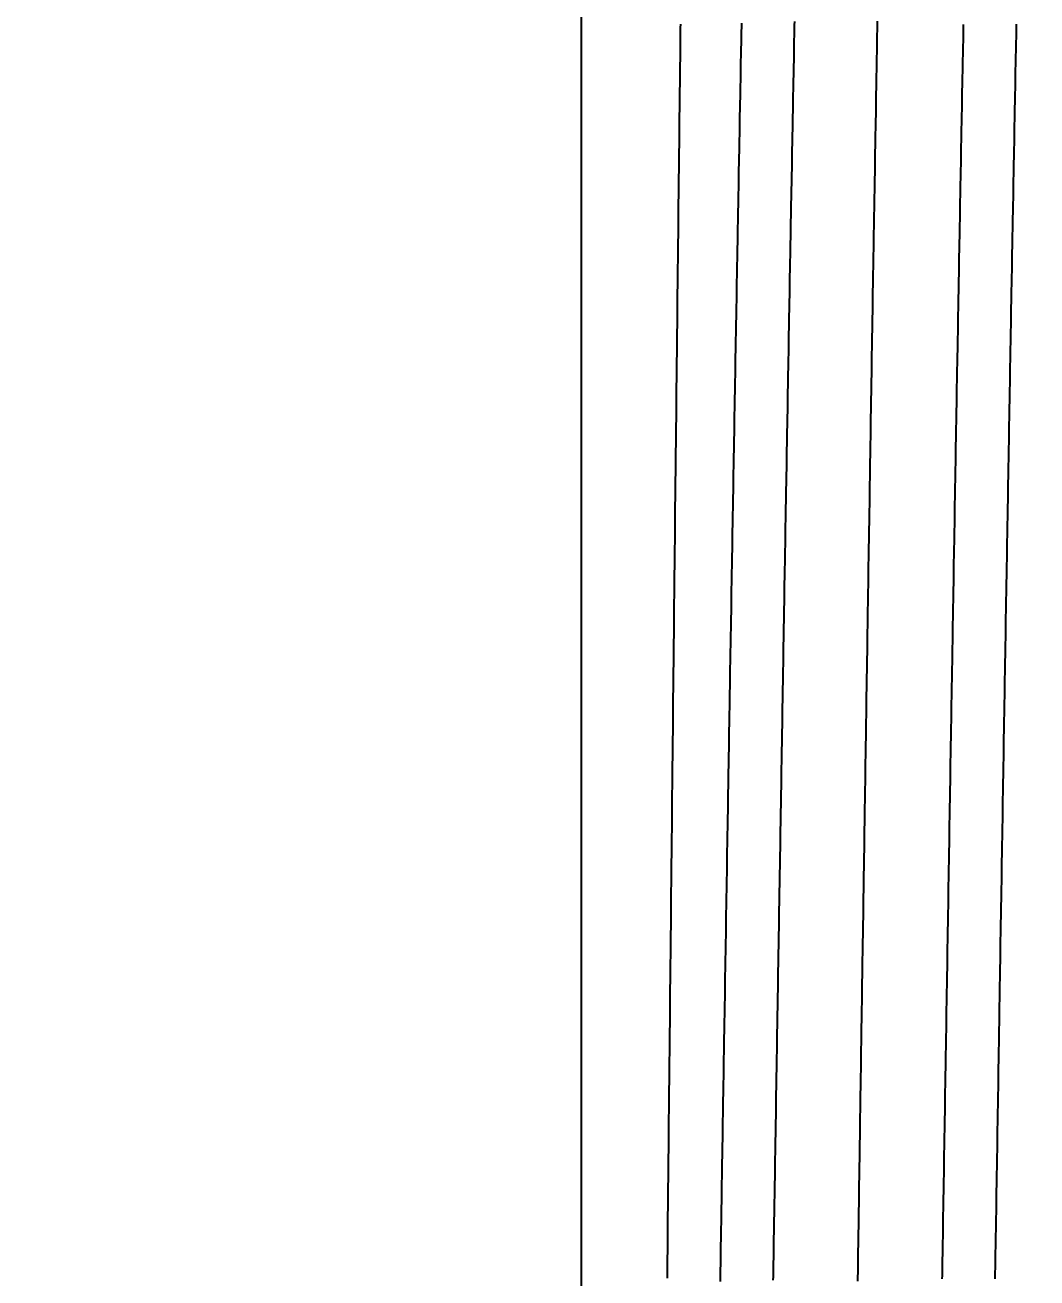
# Model space of a CAD drawing. Header units: millimetres. Extents: x 0 to 3800, y -67 to 2530.
# Drawn here: x 2208.06 to 2215.09, y 1562.64 to 1571.33 of the extents above; entities that cross this region are included whole.
import ezdxf

# ---------------------------------------------------------------- set-up
doc = ezdxf.new("R2010")
doc.units = ezdxf.units.MM
doc.layers.add('내부선 및 부속', color=4, linetype='Continuous')
doc.layers.add('치수선', color=7, linetype='Continuous')
doc.styles.add('____', font='')
doc.styles.get('____').set_extended_font_data('굴림')
doc.dimstyles.new('MSADIM', dxfattribs={"dimtxt": 33, "dimasz": 17, "dimexe": 10, "dimexo": 7.5, "dimgap": 10, "dimtad": 0, "dimtih": 1, "dimtoh": 1, "dimdec": 0, "dimzin": 1, "dimdsep": 46, "dimtxsty": '____', "dimcen": 11.25, "dimadec": 0, "dimazin": 0, "dimtfac": 1, "dimtdec": 0, "dimtix": 1, "dimtmove": 0, "dimatfit": 3, "dimfxl": 1, "dimtolj": 1, "dimtzin": 1, "dimarcsym": 0})

# ---------------------------------------------------------------- blocks, each defined once
blk = doc.blocks.new('*D47')
at = {"layer": '치수선', "color": 0, "linetype": 'Continuous', "lineweight": -2, "transparency": 16777216}
for p, q in [((2249.9547, 1877.9392), (2082.4547, 1877.9392)), ((2092.4547, 1860.9392), (2092.4547, 1705.7554)), ((2092.4547, 1504.9392), (2092.4547, 1660.123)), ((2249.9547, 1487.9392), (2082.4547, 1487.9392))]:
    blk.add_line(p, q, dxfattribs=at)
at = {"layer": '치수선', "color": 0, "linetype": 'Continuous', "transparency": 16777216}
for points in [[(2089.6213, 1860.9392), (2095.288, 1860.9392), (2092.4547, 1877.9392)], [(2089.6213, 1504.9392), (2095.288, 1504.9392), (2092.4547, 1487.9392)]]:
    blk.add_solid(points, dxfattribs=at)
at = {"layer": '치수선', "color": 0, "linetype": 'Continuous', "transparency": 16777216, "insert": (2092.4547, 1682.9392), "char_height": 25, "attachment_point": 5, "style": '____'}
blk.add_mtext('\\A1;390', dxfattribs=at)

msp = doc.modelspace()

# ---------------------------------------------------------------- linework, layer by layer
at = {"layer": '내부선 및 부속', "linetype": 'Continuous'}
msp.add_line((2211.9236, 1578.3375), (2211.9236, 1547.541), dxfattribs=at)
at = {"layer": '내부선 및 부속', "linetype": 'Continuous', "flags": 128}
for points in [[(2212.6125, 1571.3402), (2212.6115, 1571.3152), (2212.6115, 1571.2902), (2212.6115, 1571.2652), (2212.6105, 1571.2402), (2212.6105, 1571.2152), (2212.6105, 1571.1902), (2212.6105, 1571.1652), (2212.6095, 1571.1402), (2212.6095, 1571.1152), (2212.6095, 1571.0902), (2212.6085, 1571.0652), (2212.6085, 1571.0402), (2212.6085, 1571.0152), (2212.6085, 1570.9902), (2212.6075, 1570.9652), (2212.6075, 1570.9402), (2212.6075, 1570.9152), (2212.6065, 1570.8902), (2212.6065, 1570.8652), (2212.6065, 1570.8402), (2212.6065, 1570.8152), (2212.6055, 1570.7902), (2212.6055, 1570.7652), (2212.6055, 1570.7402), (2212.6045, 1570.7152), (2212.6045, 1570.6902), (2212.6045, 1570.6652), (2212.6035, 1570.6402), (2212.6035, 1570.6152), (2212.6035, 1570.5902), (2212.6035, 1570.5652), (2212.6025, 1570.5402), (2212.6025, 1570.5152), (2212.6025, 1570.4902), (2212.6015, 1570.4652), (2212.6015, 1570.4402), (2212.6015, 1570.4152), (2212.6015, 1570.3902), (2212.6005, 1570.3652), (2212.6005, 1570.3402), (2212.6005, 1570.3152), (2212.5995, 1570.2902), (2212.5995, 1570.2652), (2212.5995, 1570.2402), (2212.5995, 1570.2152), (2212.5985, 1570.1902), (2212.5985, 1570.1652), (2212.5985, 1570.1402), (2212.5975, 1570.1152), (2212.5975, 1570.0902), (2212.5975, 1570.0652), (2212.5975, 1570.0402), (2212.5965, 1570.0152), (2212.5965, 1569.9892), (2212.5965, 1569.9642), (2212.5965, 1569.9392), (2212.5955, 1569.9142), (2212.5955, 1569.8892), (2212.5955, 1569.8642), (2212.5945, 1569.8392), (2212.5945, 1569.8142), (2212.5945, 1569.7892), (2212.5945, 1569.7642), (2212.5935, 1569.7392), (2212.5935, 1569.7142), (2212.5935, 1569.6892), (2212.5925, 1569.6642), (2212.5925, 1569.6392), (2212.5925, 1569.6142), (2212.5925, 1569.5892), (2212.5915, 1569.5642), (2212.5915, 1569.5392), (2212.5915, 1569.5142), (2212.5905, 1569.4892), (2212.5905, 1569.4642), (2212.5905, 1569.4392), (2212.5905, 1569.4142), (2212.5895, 1569.3892), (2212.5895, 1569.3642), (2212.5895, 1569.3392), (2212.5895, 1569.3142), (2212.5885, 1569.2892), (2212.5885, 1569.2642), (2212.5885, 1569.2392), (2212.5875, 1569.2142), (2212.5875, 1569.1892), (2212.5875, 1569.1892), (2212.5875, 1569.1642), (2212.5875, 1569.1392), (2212.5865, 1569.1142), (2212.5865, 1569.0892), (2212.5865, 1569.0642), (2212.5865, 1569.0392), (2212.5855, 1569.0142), (2212.5855, 1568.9892), (2212.5855, 1568.9642), (2212.5845, 1568.9392), (2212.5845, 1568.9142), (2212.5845, 1568.8892), (2212.5845, 1568.8642), (2212.5835, 1568.8392), (2212.5835, 1568.8142), (2212.5835, 1568.7892), (2212.5835, 1568.7642), (2212.5825, 1568.7392), (2212.5825, 1568.7142), (2212.5825, 1568.6892), (2212.5815, 1568.6642), (2212.5815, 1568.6392), (2212.5815, 1568.6142), (2212.5815, 1568.5892), (2212.5805, 1568.5632), (2212.5805, 1568.5382), (2212.5805, 1568.5132), (2212.5805, 1568.4882), (2212.5795, 1568.4632), (2212.5795, 1568.4382), (2212.5795, 1568.4132), (2212.5785, 1568.3882), (2212.5785, 1568.3632), (2212.5785, 1568.3382), (2212.5785, 1568.3132), (2212.5775, 1568.2882), (2212.5775, 1568.2632), (2212.5775, 1568.2382), (2212.5775, 1568.2132), (2212.5765, 1568.1882), (2212.5765, 1568.1632), (2212.5765, 1568.1382), (2212.5765, 1568.1132), (2212.5755, 1568.0882), (2212.5755, 1568.0632), (2212.5755, 1568.0382), (2212.5745, 1568.0132), (2212.5745, 1567.9882), (2212.5745, 1567.9632), (2212.5745, 1567.9382), (2212.5735, 1567.9132), (2212.5735, 1567.8882), (2212.5735, 1567.8632), (2212.5735, 1567.8382), (2212.5725, 1567.8132), (2212.5725, 1567.7882), (2212.5725, 1567.7632), (2212.5725, 1567.7382), (2212.5715, 1567.7132), (2212.5715, 1567.6882), (2212.5715, 1567.6632), (2212.5705, 1567.6382), (2212.5705, 1567.6132), (2212.5705, 1567.5882), (2212.5705, 1567.5632), (2212.5695, 1567.5382), (2212.5695, 1567.5132), (2212.5695, 1567.4882), (2212.5695, 1567.4632), (2212.5685, 1567.4382), (2212.5685, 1567.4132), (2212.5685, 1567.3882), (2212.5685, 1567.3632), (2212.5675, 1567.3382), (2212.5675, 1567.3132), (2212.5675, 1567.2882), (2212.5665, 1567.2632), (2212.5665, 1567.2382), (2212.5665, 1567.2132), (2212.5665, 1567.1882), (2212.5655, 1567.1622), (2212.5655, 1567.1372), (2212.5655, 1567.1122), (2212.5655, 1567.0872), (2212.5645, 1567.0622), (2212.5645, 1567.0372), (2212.5645, 1567.0122), (2212.5645, 1566.9872), (2212.5635, 1566.9622), (2212.5635, 1566.9372), (2212.5635, 1566.9122), (2212.5635, 1566.8872), (2212.5625, 1566.8622), (2212.5625, 1566.8372), (2212.5625, 1566.8122), (2212.5615, 1566.7872), (2212.5615, 1566.7622), (2212.5615, 1566.7372), (2212.5615, 1566.7122), (2212.5605, 1566.6872), (2212.5605, 1566.6872), (2212.5605, 1566.6622), (2212.5605, 1566.6372), (2212.5605, 1566.6122), (2212.5595, 1566.5872), (2212.5595, 1566.5622), (2212.5595, 1566.5372), (2212.5595, 1566.5122), (2212.5585, 1566.4872), (2212.5585, 1566.4622), (2212.5585, 1566.4372), (2212.5585, 1566.4122), (2212.5575, 1566.3872), (2212.5575, 1566.3622), (2212.5575, 1566.3372), (2212.5575, 1566.3122), (2212.5565, 1566.2872), (2212.5565, 1566.2622), (2212.5565, 1566.2372), (2212.5555, 1566.2122), (2212.5555, 1566.1872), (2212.5555, 1566.1622), (2212.5555, 1566.1372), (2212.5545, 1566.1122), (2212.5545, 1566.0872), (2212.5545, 1566.0622), (2212.5545, 1566.0372), (2212.5535, 1566.0122), (2212.5535, 1565.9872), (2212.5535, 1565.9622), (2212.5535, 1565.9372), (2212.5525, 1565.9122), (2212.5525, 1565.8872), (2212.5525, 1565.8622), (2212.5525, 1565.8372), (2212.5515, 1565.8122), (2212.5515, 1565.7872), (2212.5515, 1565.7612), (2212.5515, 1565.7362), (2212.5505, 1565.7112), (2212.5505, 1565.6862), (2212.5505, 1565.6612), (2212.5505, 1565.6362), (2212.5495, 1565.6112), (2212.5495, 1565.5862), (2212.5495, 1565.5612), (2212.5485, 1565.5362), (2212.5485, 1565.5112), (2212.5485, 1565.4862), (2212.5485, 1565.4612), (2212.5475, 1565.4362), (2212.5475, 1565.4112), (2212.5475, 1565.3862), (2212.5475, 1565.3612), (2212.5465, 1565.3362), (2212.5465, 1565.3112), (2212.5465, 1565.2862), (2212.5465, 1565.2612), (2212.5455, 1565.2362), (2212.5455, 1565.2112), (2212.5455, 1565.1862), (2212.5455, 1565.1612), (2212.5445, 1565.1362), (2212.5445, 1565.1112), (2212.5445, 1565.0862), (2212.5445, 1565.0612), (2212.5435, 1565.0362), (2212.5435, 1565.0112), (2212.5435, 1564.9862), (2212.5435, 1564.9612), (2212.5425, 1564.9362), (2212.5425, 1564.9112), (2212.5425, 1564.8862), (2212.5425, 1564.8612), (2212.5415, 1564.8362), (2212.5415, 1564.8112), (2212.5415, 1564.7862), (2212.5415, 1564.7612), (2212.5405, 1564.7362), (2212.5405, 1564.7112), (2212.5405, 1564.6862), (2212.5395, 1564.6612), (2212.5395, 1564.6362), (2212.5395, 1564.6112), (2212.5395, 1564.5862), (2212.5385, 1564.5612), (2212.5385, 1564.5362), (2212.5385, 1564.5112), (2212.5385, 1564.4862), (2212.5375, 1564.4612), (2212.5375, 1564.4362), (2212.5375, 1564.4112), (2212.5375, 1564.3862), (2212.5365, 1564.3612), (2212.5365, 1564.3352), (2212.5365, 1564.3102), (2212.5365, 1564.2852), (2212.5355, 1564.2602), (2212.5355, 1564.2352), (2212.5355, 1564.2102), (2212.5355, 1564.1852), (2212.5355, 1564.1852), (2212.5345, 1564.1602), (2212.5345, 1564.1352), (2212.5345, 1564.1102), (2212.5345, 1564.0852), (2212.5335, 1564.0602), (2212.5335, 1564.0352), (2212.5335, 1564.0102), (2212.5335, 1563.9852), (2212.5325, 1563.9602), (2212.5325, 1563.9352), (2212.5325, 1563.9102), (2212.5325, 1563.8852), (2212.5315, 1563.8602), (2212.5315, 1563.8352), (2212.5315, 1563.8102), (2212.5315, 1563.7852), (2212.5305, 1563.7602), (2212.5305, 1563.7352), (2212.5305, 1563.7102), (2212.5305, 1563.6852), (2212.5295, 1563.6602), (2212.5295, 1563.6352), (2212.5295, 1563.6102), (2212.5285, 1563.5852), (2212.5285, 1563.5602), (2212.5285, 1563.5352), (2212.5285, 1563.5102), (2212.5275, 1563.4852), (2212.5275, 1563.4602), (2212.5275, 1563.4352), (2212.5275, 1563.4102), (2212.5265, 1563.3852), (2212.5265, 1563.3602), (2212.5265, 1563.3352), (2212.5265, 1563.3102), (2212.5255, 1563.2852), (2212.5255, 1563.2602), (2212.5255, 1563.2352), (2212.5255, 1563.2102), (2212.5245, 1563.1852), (2212.5245, 1563.1602), (2212.5245, 1563.1352), (2212.5245, 1563.1102), (2212.5235, 1563.0852), (2212.5235, 1563.0602), (2212.5235, 1563.0352), (2212.5235, 1563.0102), (2212.5225, 1562.9852), (2212.5225, 1562.9602), (2212.5225, 1562.9342), (2212.5225, 1562.9092), (2212.5215, 1562.8842), (2212.5215, 1562.8592), (2212.5215, 1562.8342), (2212.5215, 1562.8092), (2212.5205, 1562.7842), (2212.5205, 1562.7592), (2212.5205, 1562.7342), (2212.5205, 1562.7092), (2212.5195, 1562.6842), (2212.5195, 1562.6592), (2212.5195, 1562.6342)], [(2212.8895, 1562.6102), (2212.8895, 1562.6392), (2212.8905, 1562.6682), (2212.8905, 1562.6972), (2212.8915, 1562.7262), (2212.8915, 1562.7542), (2212.8925, 1562.7832), (2212.8925, 1562.8122), (2212.8935, 1562.8412), (2212.8935, 1562.8702), (2212.8945, 1562.8992), (2212.8945, 1562.9272), (2212.8955, 1562.9562), (2212.8955, 1562.9852), (2212.8965, 1563.0142), (2212.8965, 1563.0432), (2212.8965, 1563.0722), (2212.8975, 1563.1002), (2212.8975, 1563.1292), (2212.8985, 1563.1582), (2212.8985, 1563.1872), (2212.8995, 1563.2162), (2212.8995, 1563.2452), (2212.9005, 1563.2732), (2212.9005, 1563.3022), (2212.9015, 1563.3312), (2212.9015, 1563.3602), (2212.9025, 1563.3892), (2212.9025, 1563.4182), (2212.9025, 1563.4472), (2212.9035, 1563.4752), (2212.9035, 1563.5042), (2212.9045, 1563.5332), (2212.9045, 1563.5622), (2212.9055, 1563.5912), (2212.9055, 1563.6202), (2212.9065, 1563.6482), (2212.9065, 1563.6772), (2212.9075, 1563.7062), (2212.9075, 1563.7352), (2212.9085, 1563.7642), (2212.9085, 1563.7932), (2212.9085, 1563.8212), (2212.9095, 1563.8502), (2212.9095, 1563.8792), (2212.9105, 1563.9082), (2212.9105, 1563.9372), (2212.9115, 1563.9662), (2212.9115, 1563.9942), (2212.9125, 1564.0232), (2212.9125, 1564.0522), (2212.9135, 1564.0812), (2212.9135, 1564.1102), (2212.9145, 1564.1392), (2212.9145, 1564.1672), (2212.9155, 1564.1962), (2212.9155, 1564.2252), (2212.9155, 1564.2542), (2212.9165, 1564.2832), (2212.9165, 1564.3122), (2212.9175, 1564.3412), (2212.9175, 1564.3692), (2212.9185, 1564.3982), (2212.9185, 1564.4272), (2212.9195, 1564.4562), (2212.9195, 1564.4852), (2212.9205, 1564.5142), (2212.9205, 1564.5422), (2212.9215, 1564.5712), (2212.9215, 1564.6002), (2212.9225, 1564.6292), (2212.9225, 1564.6582), (2212.9225, 1564.6872), (2212.9235, 1564.7152), (2212.9235, 1564.7442), (2212.9245, 1564.7732), (2212.9245, 1564.8022), (2212.9255, 1564.8312), (2212.9255, 1564.8602), (2212.9265, 1564.8882), (2212.9265, 1564.9172), (2212.9275, 1564.9462), (2212.9275, 1564.9752), (2212.9285, 1565.0042), (2212.9285, 1565.0332), (2212.9295, 1565.0612), (2212.9295, 1565.0902), (2212.9295, 1565.0902), (2212.9295, 1565.1192), (2212.9305, 1565.1482), (2212.9305, 1565.1772), (2212.9315, 1565.2062), (2212.9315, 1565.2352), (2212.9325, 1565.2632), (2212.9325, 1565.2922), (2212.9335, 1565.3212), (2212.9335, 1565.3502), (2212.9345, 1565.3792), (2212.9345, 1565.4082), (2212.9355, 1565.4362), (2212.9355, 1565.4652), (2212.9365, 1565.4942), (2212.9365, 1565.5232), (2212.9365, 1565.5522), (2212.9375, 1565.5812), (2212.9375, 1565.6092), (2212.9385, 1565.6382), (2212.9385, 1565.6672), (2212.9395, 1565.6962), (2212.9395, 1565.7252), (2212.9405, 1565.7542), (2212.9405, 1565.7822), (2212.9415, 1565.8112), (2212.9415, 1565.8402), (2212.9425, 1565.8692), (2212.9425, 1565.8982), (2212.9435, 1565.9272), (2212.9435, 1565.9552), (2212.9445, 1565.9842), (2212.9445, 1566.0132), (2212.9455, 1566.0422), (2212.9455, 1566.0712), (2212.9455, 1566.1002), (2212.9465, 1566.1292), (2212.9465, 1566.1572), (2212.9475, 1566.1862), (2212.9475, 1566.2152), (2212.9485, 1566.2442), (2212.9485, 1566.2732), (2212.9495, 1566.3022), (2212.9495, 1566.3302), (2212.9505, 1566.3592), (2212.9505, 1566.3882), (2212.9515, 1566.4172), (2212.9515, 1566.4462), (2212.9525, 1566.4752), (2212.9525, 1566.5032), (2212.9535, 1566.5322), (2212.9535, 1566.5612), (2212.9545, 1566.5902), (2212.9545, 1566.6192), (2212.9545, 1566.6482), (2212.9555, 1566.6762), (2212.9555, 1566.7052), (2212.9565, 1566.7342), (2212.9565, 1566.7632), (2212.9575, 1566.7922), (2212.9575, 1566.8212), (2212.9585, 1566.8492), (2212.9585, 1566.8782), (2212.9595, 1566.9072), (2212.9595, 1566.9362), (2212.9605, 1566.9652), (2212.9605, 1566.9942), (2212.9615, 1567.0222), (2212.9615, 1567.0512), (2212.9625, 1567.0802), (2212.9625, 1567.1092), (2212.9635, 1567.1382), (2212.9635, 1567.1672), (2212.9645, 1567.1962), (2212.9645, 1567.2242), (2212.9655, 1567.2532), (2212.9655, 1567.2822), (2212.9665, 1567.3112), (2212.9665, 1567.3402), (2212.9675, 1567.3692), (2212.9675, 1567.3972), (2212.9675, 1567.4262), (2212.9685, 1567.4552), (2212.9685, 1567.4842), (2212.9695, 1567.5132), (2212.9695, 1567.5422), (2212.9705, 1567.5702), (2212.9705, 1567.5992), (2212.9715, 1567.6282), (2212.9715, 1567.6572), (2212.9725, 1567.6862), (2212.9725, 1567.7152), (2212.9735, 1567.7432), (2212.9735, 1567.7722), (2212.9745, 1567.8012), (2212.9745, 1567.8302), (2212.9755, 1567.8592), (2212.9755, 1567.8882), (2212.9765, 1567.9162), (2212.9765, 1567.9452), (2212.9775, 1567.9742), (2212.9775, 1567.9742), (2212.9775, 1568.0032), (2212.9785, 1568.0322), (2212.9785, 1568.0612), (2212.9795, 1568.0902), (2212.9795, 1568.1182), (2212.9805, 1568.1472), (2212.9805, 1568.1762), (2212.9815, 1568.2052), (2212.9815, 1568.2342), (2212.9825, 1568.2632), (2212.9825, 1568.2912), (2212.9835, 1568.3202), (2212.9835, 1568.3492), (2212.9845, 1568.3782), (2212.9845, 1568.4072), (2212.9855, 1568.4362), (2212.9855, 1568.4642), (2212.9865, 1568.4932), (2212.9865, 1568.5222), (2212.9875, 1568.5512), (2212.9875, 1568.5802), (2212.9885, 1568.6092), (2212.9885, 1568.6372), (2212.9895, 1568.6662), (2212.9895, 1568.6952), (2212.9905, 1568.7242), (2212.9905, 1568.7532), (2212.9915, 1568.7822), (2212.9915, 1568.8102), (2212.9925, 1568.8392), (2212.9925, 1568.8682), (2212.9935, 1568.8972), (2212.9935, 1568.9262), (2212.9945, 1568.9552), (2212.9945, 1568.9832), (2212.9955, 1569.0122), (2212.9955, 1569.0412), (2212.9965, 1569.0702), (2212.9965, 1569.0992), (2212.9975, 1569.1282), (2212.9975, 1569.1572), (2212.9985, 1569.1852), (2212.9985, 1569.2142), (2212.9995, 1569.2432), (2212.9995, 1569.2722), (2213.0005, 1569.3012), (2213.0005, 1569.3302), (2213.0015, 1569.3582), (2213.0015, 1569.3872), (2213.0025, 1569.4162), (2213.0025, 1569.4452), (2213.0035, 1569.4742), (2213.0035, 1569.5032), (2213.0045, 1569.5312), (2213.0045, 1569.5602), (2213.0055, 1569.5892), (2213.0055, 1569.6182), (2213.0065, 1569.6472), (2213.0065, 1569.6762), (2213.0075, 1569.7042), (2213.0075, 1569.7332), (2213.0085, 1569.7622), (2213.0085, 1569.7912), (2213.0095, 1569.8202), (2213.0105, 1569.8492), (2213.0105, 1569.8772), (2213.0115, 1569.9062), (2213.0115, 1569.9352), (2213.0125, 1569.9642), (2213.0125, 1569.9932), (2213.0135, 1570.0222), (2213.0135, 1570.0502), (2213.0145, 1570.0792), (2213.0145, 1570.1082), (2213.0155, 1570.1372), (2213.0155, 1570.1662), (2213.0165, 1570.1952), (2213.0165, 1570.2242), (2213.0175, 1570.2522), (2213.0175, 1570.2812), (2213.0185, 1570.3102), (2213.0185, 1570.3392), (2213.0195, 1570.3682), (2213.0195, 1570.3972), (2213.0205, 1570.4252), (2213.0215, 1570.4542), (2213.0215, 1570.4832), (2213.0225, 1570.5122), (2213.0225, 1570.5412), (2213.0235, 1570.5702), (2213.0235, 1570.5982), (2213.0245, 1570.6272), (2213.0245, 1570.6562), (2213.0255, 1570.6852), (2213.0255, 1570.7142), (2213.0265, 1570.7432), (2213.0265, 1570.7712), (2213.0275, 1570.8002), (2213.0285, 1570.8292), (2213.0285, 1570.8582), (2213.0285, 1570.8582), (2213.0295, 1570.8872), (2213.0295, 1570.9162), (2213.0305, 1570.9442), (2213.0305, 1570.9732), (2213.0315, 1571.0022), (2213.0315, 1571.0312), (2213.0325, 1571.0602), (2213.0325, 1571.0892), (2213.0335, 1571.1172), (2213.0345, 1571.1462), (2213.0345, 1571.1752), (2213.0355, 1571.2042), (2213.0355, 1571.2332), (2213.0365, 1571.2622), (2213.0365, 1571.2902), (2213.0375, 1571.3192), (2213.0375, 1571.3482)], [(2213.2565, 1562.6192), (2213.2575, 1562.6452), (2213.2575, 1562.6702), (2213.2585, 1562.6952), (2213.2585, 1562.7202), (2213.2585, 1562.7452), (2213.2585, 1562.7452), (2213.2595, 1562.7702), (2213.2595, 1562.7952), (2213.2605, 1562.8202), (2213.2605, 1562.8452), (2213.2605, 1562.8712), (2213.2615, 1562.8962), (2213.2615, 1562.9212), (2213.2625, 1562.9462), (2213.2625, 1562.9712), (2213.2625, 1562.9962), (2213.2635, 1563.0212), (2213.2635, 1563.0462), (2213.2645, 1563.0712), (2213.2645, 1563.0972), (2213.2655, 1563.1222), (2213.2655, 1563.1472), (2213.2655, 1563.1722), (2213.2665, 1563.1972), (2213.2665, 1563.2222), (2213.2675, 1563.2472), (2213.2675, 1563.2722), (2213.2675, 1563.2972), (2213.2685, 1563.3232), (2213.2685, 1563.3482), (2213.2695, 1563.3732), (2213.2695, 1563.3982), (2213.2695, 1563.4232), (2213.2705, 1563.4482), (2213.2705, 1563.4732), (2213.2715, 1563.4982), (2213.2715, 1563.5232), (2213.2715, 1563.5492), (2213.2725, 1563.5742), (2213.2725, 1563.5992), (2213.2735, 1563.6242), (2213.2735, 1563.6492), (2213.2735, 1563.6742), (2213.2745, 1563.6992), (2213.2745, 1563.7242), (2213.2755, 1563.7492), (2213.2755, 1563.7752), (2213.2755, 1563.8002), (2213.2765, 1563.8252), (2213.2765, 1563.8502), (2213.2775, 1563.8752), (2213.2775, 1563.9002), (2213.2775, 1563.9252), (2213.2785, 1563.9502), (2213.2785, 1563.9762), (2213.2795, 1564.0012), (2213.2795, 1564.0262), (2213.2795, 1564.0512), (2213.2805, 1564.0762), (2213.2805, 1564.1012), (2213.2815, 1564.1262), (2213.2815, 1564.1512), (2213.2815, 1564.1762), (2213.2825, 1564.2022), (2213.2825, 1564.2272), (2213.2835, 1564.2522), (2213.2835, 1564.2772), (2213.2835, 1564.3022), (2213.2845, 1564.3272), (2213.2845, 1564.3522), (2213.2855, 1564.3772), (2213.2855, 1564.4022), (2213.2865, 1564.4282), (2213.2865, 1564.4532), (2213.2865, 1564.4782), (2213.2875, 1564.5032), (2213.2875, 1564.5282), (2213.2885, 1564.5532), (2213.2885, 1564.5782), (2213.2885, 1564.6032), (2213.2895, 1564.6282), (2213.2895, 1564.6542), (2213.2905, 1564.6792), (2213.2905, 1564.7042), (2213.2905, 1564.7292), (2213.2915, 1564.7542), (2213.2915, 1564.7792), (2213.2925, 1564.8042), (2213.2925, 1564.8292), (2213.2925, 1564.8542), (2213.2935, 1564.8802), (2213.2935, 1564.9052), (2213.2945, 1564.9302), (2213.2945, 1564.9552), (2213.2945, 1564.9802), (2213.2955, 1565.0052), (2213.2955, 1565.0302), (2213.2965, 1565.0552), (2213.2965, 1565.0802), (2213.2965, 1565.1062), (2213.2975, 1565.1312), (2213.2975, 1565.1562), (2213.2985, 1565.1812), (2213.2985, 1565.2062), (2213.2995, 1565.2312), (2213.2995, 1565.2562), (2213.2995, 1565.2562), (2213.2995, 1565.2812), (2213.3005, 1565.3062), (2213.3005, 1565.3322), (2213.3015, 1565.3572), (2213.3015, 1565.3822), (2213.3015, 1565.4072), (2213.3025, 1565.4322), (2213.3025, 1565.4572), (2213.3035, 1565.4822), (2213.3035, 1565.5072), (2213.3035, 1565.5322), (2213.3045, 1565.5582), (2213.3045, 1565.5832), (2213.3055, 1565.6082), (2213.3055, 1565.6332), (2213.3055, 1565.6582), (2213.3065, 1565.6832), (2213.3065, 1565.7082), (2213.3075, 1565.7332), (2213.3075, 1565.7592), (2213.3085, 1565.7842), (2213.3085, 1565.8092), (2213.3085, 1565.8342), (2213.3095, 1565.8592), (2213.3095, 1565.8842), (2213.3105, 1565.9092), (2213.3105, 1565.9342), (2213.3105, 1565.9592), (2213.3115, 1565.9852), (2213.3115, 1566.0102), (2213.3125, 1566.0352), (2213.3125, 1566.0602), (2213.3125, 1566.0852), (2213.3135, 1566.1102), (2213.3135, 1566.1352), (2213.3145, 1566.1602), (2213.3145, 1566.1852), (2213.3155, 1566.2112), (2213.3155, 1566.2362), (2213.3155, 1566.2612), (2213.3165, 1566.2862), (2213.3165, 1566.3112), (2213.3175, 1566.3362), (2213.3175, 1566.3612), (2213.3175, 1566.3862), (2213.3185, 1566.4112), (2213.3185, 1566.4372), (2213.3195, 1566.4622), (2213.3195, 1566.4872), (2213.3205, 1566.5122), (2213.3205, 1566.5372), (2213.3205, 1566.5622), (2213.3215, 1566.5872), (2213.3215, 1566.6122), (2213.3225, 1566.6372), (2213.3225, 1566.6632), (2213.3225, 1566.6882), (2213.3235, 1566.7132), (2213.3235, 1566.7382), (2213.3245, 1566.7632), (2213.3245, 1566.7882), (2213.3255, 1566.8132), (2213.3255, 1566.8382), (2213.3255, 1566.8632), (2213.3265, 1566.8892), (2213.3265, 1566.9142), (2213.3275, 1566.9392), (2213.3275, 1566.9642), (2213.3275, 1566.9892), (2213.3285, 1567.0142), (2213.3285, 1567.0392), (2213.3295, 1567.0642), (2213.3295, 1567.0892), (2213.3305, 1567.1152), (2213.3305, 1567.1402), (2213.3305, 1567.1652), (2213.3315, 1567.1902), (2213.3315, 1567.2152), (2213.3325, 1567.2402), (2213.3325, 1567.2652), (2213.3325, 1567.2902), (2213.3335, 1567.3152), (2213.3335, 1567.3412), (2213.3345, 1567.3662), (2213.3345, 1567.3912), (2213.3355, 1567.4162), (2213.3355, 1567.4412), (2213.3355, 1567.4662), (2213.3365, 1567.4912), (2213.3365, 1567.5162), (2213.3375, 1567.5412), (2213.3375, 1567.5672), (2213.3385, 1567.5922), (2213.3385, 1567.6172), (2213.3385, 1567.6422), (2213.3395, 1567.6672), (2213.3395, 1567.6922), (2213.3405, 1567.7172), (2213.3405, 1567.7422), (2213.3415, 1567.7682), (2213.3415, 1567.7682), (2213.3415, 1567.7932), (2213.3415, 1567.8182), (2213.3425, 1567.8432), (2213.3425, 1567.8682), (2213.3435, 1567.8932), (2213.3435, 1567.9182), (2213.3435, 1567.9432), (2213.3445, 1567.9682), (2213.3445, 1567.9942), (2213.3455, 1568.0192), (2213.3455, 1568.0442), (2213.3465, 1568.0692), (2213.3465, 1568.0942), (2213.3465, 1568.1192), (2213.3475, 1568.1442), (2213.3475, 1568.1692), (2213.3485, 1568.1942), (2213.3485, 1568.2202), (2213.3495, 1568.2452), (2213.3495, 1568.2702), (2213.3505, 1568.2952), (2213.3505, 1568.3202), (2213.3505, 1568.3452), (2213.3515, 1568.3702), (2213.3515, 1568.3952), (2213.3525, 1568.4202), (2213.3525, 1568.4462), (2213.3535, 1568.4712), (2213.3535, 1568.4962), (2213.3535, 1568.5212), (2213.3545, 1568.5462), (2213.3545, 1568.5712), (2213.3555, 1568.5962), (2213.3555, 1568.6212), (2213.3565, 1568.6462), (2213.3565, 1568.6722), (2213.3565, 1568.6972), (2213.3575, 1568.7222), (2213.3575, 1568.7472), (2213.3585, 1568.7722), (2213.3585, 1568.7972), (2213.3595, 1568.8222), (2213.3595, 1568.8472), (2213.3595, 1568.8722), (2213.3605, 1568.8982), (2213.3605, 1568.9232), (2213.3615, 1568.9482), (2213.3615, 1568.9732), (2213.3625, 1568.9982), (2213.3625, 1569.0232), (2213.3635, 1569.0482), (2213.3635, 1569.0732), (2213.3635, 1569.0982), (2213.3645, 1569.1242), (2213.3645, 1569.1492), (2213.3655, 1569.1742), (2213.3655, 1569.1992), (2213.3665, 1569.2242), (2213.3665, 1569.2492), (2213.3675, 1569.2742), (2213.3675, 1569.2992), (2213.3675, 1569.3242), (2213.3685, 1569.3502), (2213.3685, 1569.3752), (2213.3695, 1569.4002), (2213.3695, 1569.4252), (2213.3705, 1569.4502), (2213.3705, 1569.4752), (2213.3715, 1569.5002), (2213.3715, 1569.5252), (2213.3715, 1569.5502), (2213.3725, 1569.5762), (2213.3725, 1569.6012), (2213.3735, 1569.6262), (2213.3735, 1569.6512), (2213.3745, 1569.6762), (2213.3745, 1569.7012), (2213.3755, 1569.7262), (2213.3755, 1569.7512), (2213.3755, 1569.7762), (2213.3765, 1569.8022), (2213.3765, 1569.8272), (2213.3775, 1569.8522), (2213.3775, 1569.8772), (2213.3785, 1569.9022), (2213.3785, 1569.9272), (2213.3795, 1569.9522), (2213.3795, 1569.9772), (2213.3805, 1570.0022), (2213.3805, 1570.0282), (2213.3805, 1570.0532), (2213.3815, 1570.0782), (2213.3815, 1570.1032), (2213.3825, 1570.1282), (2213.3825, 1570.1532), (2213.3835, 1570.1782), (2213.3835, 1570.2032), (2213.3845, 1570.2282), (2213.3845, 1570.2542), (2213.3855, 1570.2792), (2213.3855, 1570.2792), (2213.3855, 1570.3042), (2213.3865, 1570.3292), (2213.3865, 1570.3542), (2213.3865, 1570.3792), (2213.3875, 1570.4042), (2213.3875, 1570.4292), (2213.3885, 1570.4552), (2213.3885, 1570.4802), (2213.3895, 1570.5052), (2213.3895, 1570.5302), (2213.3905, 1570.5552), (2213.3905, 1570.5802), (2213.3915, 1570.6052), (2213.3915, 1570.6302), (2213.3925, 1570.6552), (2213.3925, 1570.6812), (2213.3925, 1570.7062), (2213.3935, 1570.7312), (2213.3935, 1570.7562), (2213.3945, 1570.7812), (2213.3945, 1570.8062), (2213.3955, 1570.8312), (2213.3955, 1570.8562), (2213.3965, 1570.8812), (2213.3965, 1570.9072), (2213.3975, 1570.9322), (2213.3975, 1570.9572), (2213.3985, 1570.9822), (2213.3985, 1571.0072), (2213.3995, 1571.0322), (2213.3995, 1571.0572), (2213.4005, 1571.0822), (2213.4005, 1571.1072), (2213.4015, 1571.1332), (2213.4015, 1571.1582), (2213.4025, 1571.1832), (2213.4025, 1571.2082), (2213.4025, 1571.2332), (2213.4035, 1571.2582), (2213.4035, 1571.2832), (2213.4045, 1571.3082), (2213.4045, 1571.3332), (2213.4055, 1571.3592)], [(2213.8435, 1562.6122), (2213.8435, 1562.6432), (2213.8445, 1562.6742), (2213.8445, 1562.7062), (2213.8455, 1562.7372), (2213.8455, 1562.7682), (2213.8465, 1562.7992), (2213.8465, 1562.8302), (2213.8475, 1562.8612), (2213.8475, 1562.8922), (2213.8485, 1562.9232), (2213.8485, 1562.9552), (2213.8495, 1562.9862), (2213.8495, 1563.0172), (2213.8495, 1563.0482), (2213.8505, 1563.0792), (2213.8505, 1563.1102), (2213.8515, 1563.1412), (2213.8515, 1563.1732), (2213.8525, 1563.2042), (2213.8525, 1563.2352), (2213.8535, 1563.2662), (2213.8535, 1563.2972), (2213.8545, 1563.3282), (2213.8545, 1563.3592), (2213.8555, 1563.3902), (2213.8555, 1563.4222), (2213.8565, 1563.4532), (2213.8565, 1563.4842), (2213.8565, 1563.5152), (2213.8575, 1563.5462), (2213.8575, 1563.5772), (2213.8585, 1563.6082), (2213.8585, 1563.6402), (2213.8595, 1563.6712), (2213.8595, 1563.7022), (2213.8605, 1563.7332), (2213.8605, 1563.7642), (2213.8615, 1563.7952), (2213.8615, 1563.8262), (2213.8625, 1563.8582), (2213.8625, 1563.8892), (2213.8625, 1563.9202), (2213.8635, 1563.9512), (2213.8635, 1563.9822), (2213.8645, 1564.0132), (2213.8645, 1564.0442), (2213.8655, 1564.0752), (2213.8655, 1564.1072), (2213.8665, 1564.1382), (2213.8665, 1564.1692), (2213.8675, 1564.2002), (2213.8675, 1564.2312), (2213.8685, 1564.2622), (2213.8685, 1564.2932), (2213.8695, 1564.3252), (2213.8695, 1564.3562), (2213.8695, 1564.3872), (2213.8705, 1564.4182), (2213.8705, 1564.4492), (2213.8715, 1564.4802), (2213.8715, 1564.5112), (2213.8725, 1564.5422), (2213.8725, 1564.5742), (2213.8735, 1564.6052), (2213.8735, 1564.6362), (2213.8745, 1564.6672), (2213.8745, 1564.6982), (2213.8755, 1564.7292), (2213.8755, 1564.7602), (2213.8765, 1564.7922), (2213.8765, 1564.8232), (2213.8765, 1564.8542), (2213.8775, 1564.8852), (2213.8775, 1564.9162), (2213.8785, 1564.9472), (2213.8785, 1564.9782), (2213.8795, 1565.0092), (2213.8795, 1565.0412), (2213.8805, 1565.0722), (2213.8805, 1565.1032), (2213.8815, 1565.1342), (2213.8815, 1565.1652), (2213.8825, 1565.1962), (2213.8825, 1565.1962), (2213.8825, 1565.2272), (2213.8835, 1565.2592), (2213.8835, 1565.2902), (2213.8845, 1565.3212), (2213.8845, 1565.3522), (2213.8845, 1565.3832), (2213.8855, 1565.4142), (2213.8855, 1565.4452), (2213.8865, 1565.4762), (2213.8865, 1565.5082), (2213.8875, 1565.5392), (2213.8875, 1565.5702), (2213.8885, 1565.6012), (2213.8885, 1565.6322), (2213.8895, 1565.6632), (2213.8895, 1565.6942), (2213.8905, 1565.7262), (2213.8905, 1565.7572), (2213.8915, 1565.7882), (2213.8915, 1565.8192), (2213.8925, 1565.8502), (2213.8925, 1565.8812), (2213.8925, 1565.9122), (2213.8935, 1565.9432), (2213.8935, 1565.9752), (2213.8945, 1566.0062), (2213.8945, 1566.0372), (2213.8955, 1566.0682), (2213.8955, 1566.0992), (2213.8965, 1566.1302), (2213.8965, 1566.1612), (2213.8975, 1566.1932), (2213.8975, 1566.2242), (2213.8985, 1566.2552), (2213.8985, 1566.2862), (2213.8995, 1566.3172), (2213.8995, 1566.3482), (2213.9005, 1566.3792), (2213.9005, 1566.4102), (2213.9015, 1566.4422), (2213.9015, 1566.4732), (2213.9015, 1566.5042), (2213.9025, 1566.5352), (2213.9025, 1566.5662), (2213.9035, 1566.5972), (2213.9035, 1566.6282), (2213.9045, 1566.6602), (2213.9045, 1566.6912), (2213.9055, 1566.7222), (2213.9055, 1566.7532), (2213.9065, 1566.7842), (2213.9065, 1566.8152), (2213.9075, 1566.8462), (2213.9075, 1566.8772), (2213.9085, 1566.9092), (2213.9085, 1566.9402), (2213.9095, 1566.9712), (2213.9095, 1567.0022), (2213.9105, 1567.0332), (2213.9105, 1567.0642), (2213.9115, 1567.0952), (2213.9115, 1567.1272), (2213.9125, 1567.1582), (2213.9125, 1567.1892), (2213.9125, 1567.2202), (2213.9135, 1567.2512), (2213.9135, 1567.2822), (2213.9145, 1567.3132), (2213.9145, 1567.3442), (2213.9155, 1567.3762), (2213.9155, 1567.4072), (2213.9165, 1567.4382), (2213.9165, 1567.4692), (2213.9175, 1567.5002), (2213.9175, 1567.5312), (2213.9185, 1567.5622), (2213.9185, 1567.5942), (2213.9195, 1567.6252), (2213.9195, 1567.6562), (2213.9205, 1567.6872), (2213.9205, 1567.7182), (2213.9215, 1567.7492), (2213.9215, 1567.7802), (2213.9225, 1567.8112), (2213.9225, 1567.8432), (2213.9235, 1567.8742), (2213.9235, 1567.9052), (2213.9245, 1567.9362), (2213.9245, 1567.9672), (2213.9255, 1567.9982), (2213.9255, 1568.0292), (2213.9265, 1568.0612), (2213.9265, 1568.0922), (2213.9275, 1568.1232), (2213.9275, 1568.1542), (2213.9285, 1568.1852), (2213.9285, 1568.2162), (2213.9285, 1568.2472), (2213.9295, 1568.2782), (2213.9295, 1568.3102), (2213.9295, 1568.3102), (2213.9305, 1568.3412), (2213.9305, 1568.3722), (2213.9315, 1568.4032), (2213.9315, 1568.4342), (2213.9325, 1568.4652), (2213.9325, 1568.4962), (2213.9335, 1568.5282), (2213.9335, 1568.5592), (2213.9345, 1568.5902), (2213.9345, 1568.6212), (2213.9355, 1568.6522), (2213.9355, 1568.6832), (2213.9365, 1568.7142), (2213.9365, 1568.7452), (2213.9375, 1568.7772), (2213.9375, 1568.8082), (2213.9385, 1568.8392), (2213.9385, 1568.8702), (2213.9395, 1568.9012), (2213.9395, 1568.9322), (2213.9405, 1568.9632), (2213.9405, 1568.9952), (2213.9415, 1569.0262), (2213.9415, 1569.0572), (2213.9425, 1569.0882), (2213.9425, 1569.1192), (2213.9435, 1569.1502), (2213.9435, 1569.1812), (2213.9445, 1569.2122), (2213.9445, 1569.2442), (2213.9455, 1569.2752), (2213.9455, 1569.3062), (2213.9465, 1569.3372), (2213.9465, 1569.3682), (2213.9475, 1569.3992), (2213.9475, 1569.4302), (2213.9485, 1569.4622), (2213.9485, 1569.4932), (2213.9495, 1569.5242), (2213.9495, 1569.5552), (2213.9505, 1569.5862), (2213.9505, 1569.6172), (2213.9515, 1569.6482), (2213.9515, 1569.6792), (2213.9525, 1569.7112), (2213.9525, 1569.7422), (2213.9535, 1569.7732), (2213.9545, 1569.8042), (2213.9545, 1569.8352), (2213.9555, 1569.8662), (2213.9555, 1569.8972), (2213.9565, 1569.9292), (2213.9565, 1569.9602), (2213.9575, 1569.9912), (2213.9575, 1570.0222), (2213.9585, 1570.0532), (2213.9585, 1570.0842), (2213.9595, 1570.1152), (2213.9595, 1570.1462), (2213.9605, 1570.1782), (2213.9605, 1570.2092), (2213.9615, 1570.2402), (2213.9615, 1570.2712), (2213.9625, 1570.3022), (2213.9625, 1570.3332), (2213.9635, 1570.3642), (2213.9635, 1570.3962), (2213.9645, 1570.4272), (2213.9645, 1570.4582), (2213.9655, 1570.4892), (2213.9655, 1570.5202), (2213.9665, 1570.5512), (2213.9665, 1570.5822), (2213.9675, 1570.6132), (2213.9685, 1570.6452), (2213.9685, 1570.6762), (2213.9695, 1570.7072), (2213.9695, 1570.7382), (2213.9705, 1570.7692), (2213.9705, 1570.8002), (2213.9715, 1570.8312), (2213.9715, 1570.8632), (2213.9725, 1570.8942), (2213.9725, 1570.9252), (2213.9735, 1570.9562), (2213.9735, 1570.9872), (2213.9745, 1571.0182), (2213.9745, 1571.0492), (2213.9755, 1571.0802), (2213.9755, 1571.1122), (2213.9765, 1571.1432), (2213.9775, 1571.1742), (2213.9775, 1571.2052), (2213.9785, 1571.2362), (2213.9785, 1571.2672), (2213.9795, 1571.2982), (2213.9795, 1571.3302), (2213.9805, 1571.3612)], [(2214.4295, 1562.6282), (2214.4305, 1562.6522), (2214.4305, 1562.6762), (2214.4305, 1562.7002), (2214.4315, 1562.7242), (2214.4315, 1562.7472), (2214.4315, 1562.7712), (2214.4325, 1562.7952), (2214.4325, 1562.8192), (2214.4335, 1562.8432), (2214.4335, 1562.8672), (2214.4335, 1562.8912), (2214.4345, 1562.9142), (2214.4345, 1562.9382), (2214.4345, 1562.9622), (2214.4355, 1562.9862), (2214.4355, 1563.0102), (2214.4365, 1563.0342), (2214.4365, 1563.0582), (2214.4365, 1563.0822), (2214.4375, 1563.1052), (2214.4375, 1563.1292), (2214.4385, 1563.1532), (2214.4385, 1563.1772), (2214.4385, 1563.2012), (2214.4395, 1563.2252), (2214.4395, 1563.2492), (2214.4395, 1563.2722), (2214.4405, 1563.2962), (2214.4405, 1563.3202), (2214.4415, 1563.3442), (2214.4415, 1563.3682), (2214.4415, 1563.3922), (2214.4425, 1563.4162), (2214.4425, 1563.4402), (2214.4435, 1563.4632), (2214.4435, 1563.4872), (2214.4435, 1563.5112), (2214.4445, 1563.5352), (2214.4445, 1563.5592), (2214.4445, 1563.5832), (2214.4455, 1563.6072), (2214.4455, 1563.6302), (2214.4465, 1563.6542), (2214.4465, 1563.6782), (2214.4465, 1563.7022), (2214.4475, 1563.7262), (2214.4475, 1563.7502), (2214.4485, 1563.7742), (2214.4485, 1563.7972), (2214.4485, 1563.8212), (2214.4495, 1563.8452), (2214.4495, 1563.8692), (2214.4495, 1563.8932), (2214.4505, 1563.9172), (2214.4505, 1563.9412), (2214.4515, 1563.9652), (2214.4515, 1563.9882), (2214.4515, 1564.0122), (2214.4525, 1564.0362), (2214.4525, 1564.0602), (2214.4535, 1564.0842), (2214.4535, 1564.1082), (2214.4535, 1564.1322), (2214.4545, 1564.1552), (2214.4545, 1564.1792), (2214.4545, 1564.2032), (2214.4555, 1564.2272), (2214.4555, 1564.2512), (2214.4565, 1564.2752), (2214.4565, 1564.2992), (2214.4565, 1564.3232), (2214.4575, 1564.3462), (2214.4575, 1564.3702), (2214.4585, 1564.3942), (2214.4585, 1564.3942), (2214.4585, 1564.4182), (2214.4585, 1564.4422), (2214.4595, 1564.4662), (2214.4595, 1564.4902), (2214.4595, 1564.5132), (2214.4605, 1564.5372), (2214.4605, 1564.5612), (2214.4615, 1564.5852), (2214.4615, 1564.6092), (2214.4615, 1564.6332), (2214.4625, 1564.6572), (2214.4625, 1564.6802), (2214.4635, 1564.7042), (2214.4635, 1564.7282), (2214.4635, 1564.7522), (2214.4645, 1564.7762), (2214.4645, 1564.8002), (2214.4645, 1564.8242), (2214.4655, 1564.8482), (2214.4655, 1564.8712), (2214.4665, 1564.8952), (2214.4665, 1564.9192), (2214.4665, 1564.9432), (2214.4675, 1564.9672), (2214.4675, 1564.9912), (2214.4685, 1565.0152), (2214.4685, 1565.0382), (2214.4685, 1565.0622), (2214.4695, 1565.0862), (2214.4695, 1565.1102), (2214.4705, 1565.1342), (2214.4705, 1565.1582), (2214.4705, 1565.1822), (2214.4715, 1565.2062), (2214.4715, 1565.2292), (2214.4715, 1565.2532), (2214.4725, 1565.2772), (2214.4725, 1565.3012), (2214.4735, 1565.3252), (2214.4735, 1565.3492), (2214.4735, 1565.3732), (2214.4745, 1565.3962), (2214.4745, 1565.4202), (2214.4755, 1565.4442), (2214.4755, 1565.4682), (2214.4755, 1565.4922), (2214.4765, 1565.5162), (2214.4765, 1565.5402), (2214.4775, 1565.5632), (2214.4775, 1565.5872), (2214.4775, 1565.6112), (2214.4785, 1565.6352), (2214.4785, 1565.6592), (2214.4785, 1565.6832), (2214.4795, 1565.7072), (2214.4795, 1565.7312), (2214.4805, 1565.7542), (2214.4805, 1565.7782), (2214.4805, 1565.8022), (2214.4815, 1565.8262), (2214.4815, 1565.8502), (2214.4825, 1565.8742), (2214.4825, 1565.8982), (2214.4825, 1565.9212), (2214.4835, 1565.9452), (2214.4835, 1565.9692), (2214.4845, 1565.9932), (2214.4845, 1566.0172), (2214.4845, 1566.0412), (2214.4855, 1566.0652), (2214.4855, 1566.0892), (2214.4855, 1566.1122), (2214.4865, 1566.1362), (2214.4865, 1566.1602), (2214.4875, 1566.1842), (2214.4875, 1566.2082), (2214.4875, 1566.2322), (2214.4885, 1566.2562), (2214.4885, 1566.2792), (2214.4895, 1566.3032), (2214.4895, 1566.3272), (2214.4895, 1566.3512), (2214.4905, 1566.3752), (2214.4905, 1566.3992), (2214.4915, 1566.4232), (2214.4915, 1566.4462), (2214.4915, 1566.4702), (2214.4925, 1566.4942), (2214.4925, 1566.5182), (2214.4935, 1566.5422), (2214.4935, 1566.5662), (2214.4935, 1566.5902), (2214.4945, 1566.6142), (2214.4945, 1566.6372), (2214.4955, 1566.6612), (2214.4955, 1566.6852), (2214.4955, 1566.7092), (2214.4965, 1566.7332), (2214.4965, 1566.7572), (2214.4975, 1566.7812), (2214.4975, 1566.7812), (2214.4975, 1566.8042), (2214.4975, 1566.8282), (2214.4985, 1566.8522), (2214.4985, 1566.8762), (2214.4995, 1566.9002), (2214.4995, 1566.9242), (2214.4995, 1566.9482), (2214.5005, 1566.9722), (2214.5005, 1566.9952), (2214.5005, 1567.0192), (2214.5015, 1567.0432), (2214.5015, 1567.0672), (2214.5025, 1567.0912), (2214.5025, 1567.1152), (2214.5025, 1567.1392), (2214.5035, 1567.1622), (2214.5035, 1567.1862), (2214.5045, 1567.2102), (2214.5045, 1567.2342), (2214.5045, 1567.2582), (2214.5055, 1567.2822), (2214.5055, 1567.3062), (2214.5065, 1567.3292), (2214.5065, 1567.3532), (2214.5065, 1567.3772), (2214.5075, 1567.4012), (2214.5075, 1567.4252), (2214.5085, 1567.4492), (2214.5085, 1567.4732), (2214.5085, 1567.4972), (2214.5095, 1567.5202), (2214.5095, 1567.5442), (2214.5105, 1567.5682), (2214.5105, 1567.5922), (2214.5105, 1567.6162), (2214.5115, 1567.6402), (2214.5115, 1567.6642), (2214.5125, 1567.6872), (2214.5125, 1567.7112), (2214.5135, 1567.7352), (2214.5135, 1567.7592), (2214.5135, 1567.7832), (2214.5145, 1567.8072), (2214.5145, 1567.8312), (2214.5155, 1567.8542), (2214.5155, 1567.8782), (2214.5155, 1567.9022), (2214.5165, 1567.9262), (2214.5165, 1567.9502), (2214.5175, 1567.9742), (2214.5175, 1567.9982), (2214.5175, 1568.0222), (2214.5185, 1568.0452), (2214.5185, 1568.0692), (2214.5195, 1568.0932), (2214.5195, 1568.1172), (2214.5195, 1568.1412), (2214.5205, 1568.1652), (2214.5205, 1568.1892), (2214.5215, 1568.2122), (2214.5215, 1568.2362), (2214.5215, 1568.2602), (2214.5225, 1568.2842), (2214.5225, 1568.3082), (2214.5235, 1568.3322), (2214.5235, 1568.3562), (2214.5245, 1568.3802), (2214.5245, 1568.4032), (2214.5245, 1568.4272), (2214.5255, 1568.4512), (2214.5255, 1568.4752), (2214.5265, 1568.4992), (2214.5265, 1568.5232), (2214.5265, 1568.5472), (2214.5275, 1568.5702), (2214.5275, 1568.5942), (2214.5285, 1568.6182), (2214.5285, 1568.6422), (2214.5285, 1568.6662), (2214.5295, 1568.6902), (2214.5295, 1568.7142), (2214.5305, 1568.7372), (2214.5305, 1568.7612), (2214.5315, 1568.7852), (2214.5315, 1568.8092), (2214.5315, 1568.8332), (2214.5325, 1568.8572), (2214.5325, 1568.8812), (2214.5335, 1568.9052), (2214.5335, 1568.9282), (2214.5335, 1568.9522), (2214.5345, 1568.9762), (2214.5345, 1569.0002), (2214.5355, 1569.0242), (2214.5355, 1569.0482), (2214.5365, 1569.0722), (2214.5365, 1569.0952), (2214.5365, 1569.1192), (2214.5375, 1569.1432), (2214.5375, 1569.1672), (2214.5375, 1569.1672), (2214.5385, 1569.1912), (2214.5385, 1569.2152), (2214.5385, 1569.2392), (2214.5395, 1569.2622), (2214.5395, 1569.2862), (2214.5405, 1569.3102), (2214.5405, 1569.3342), (2214.5415, 1569.3582), (2214.5415, 1569.3822), (2214.5415, 1569.4062), (2214.5425, 1569.4302), (2214.5425, 1569.4532), (2214.5435, 1569.4772), (2214.5435, 1569.5012), (2214.5445, 1569.5252), (2214.5445, 1569.5492), (2214.5445, 1569.5732), (2214.5455, 1569.5972), (2214.5455, 1569.6202), (2214.5465, 1569.6442), (2214.5465, 1569.6682), (2214.5475, 1569.6922), (2214.5475, 1569.7162), (2214.5475, 1569.7402), (2214.5485, 1569.7642), (2214.5485, 1569.7882), (2214.5495, 1569.8112), (2214.5495, 1569.8352), (2214.5505, 1569.8592), (2214.5505, 1569.8832), (2214.5505, 1569.9072), (2214.5515, 1569.9312), (2214.5515, 1569.9552), (2214.5525, 1569.9782), (2214.5525, 1570.0022), (2214.5535, 1570.0262), (2214.5535, 1570.0502), (2214.5535, 1570.0742), (2214.5545, 1570.0982), (2214.5545, 1570.1222), (2214.5555, 1570.1452), (2214.5555, 1570.1692), (2214.5565, 1570.1932), (2214.5565, 1570.2172), (2214.5565, 1570.2412), (2214.5575, 1570.2652), (2214.5575, 1570.2892), (2214.5585, 1570.3132), (2214.5585, 1570.3362), (2214.5595, 1570.3602), (2214.5595, 1570.3842), (2214.5605, 1570.4082), (2214.5605, 1570.4322), (2214.5605, 1570.4562), (2214.5615, 1570.4802), (2214.5615, 1570.5032), (2214.5625, 1570.5272), (2214.5625, 1570.5512), (2214.5635, 1570.5752), (2214.5635, 1570.5992), (2214.5635, 1570.6232), (2214.5645, 1570.6472), (2214.5645, 1570.6702), (2214.5655, 1570.6942), (2214.5655, 1570.7182), (2214.5665, 1570.7422), (2214.5665, 1570.7662), (2214.5675, 1570.7902), (2214.5675, 1570.8142), (2214.5685, 1570.8382), (2214.5685, 1570.8612), (2214.5685, 1570.8852), (2214.5695, 1570.9092), (2214.5695, 1570.9332), (2214.5705, 1570.9572), (2214.5705, 1570.9812), (2214.5715, 1571.0052), (2214.5715, 1571.0282), (2214.5725, 1571.0522), (2214.5725, 1571.0762), (2214.5725, 1571.1002), (2214.5735, 1571.1242), (2214.5735, 1571.1482), (2214.5745, 1571.1722), (2214.5745, 1571.1952), (2214.5755, 1571.2192), (2214.5755, 1571.2432), (2214.5765, 1571.2672), (2214.5765, 1571.2912), (2214.5775, 1571.3152), (2214.5775, 1571.3392)], [(2214.7965, 1562.6292), (2214.7975, 1562.6532), (2214.7975, 1562.6772), (2214.7985, 1562.7012), (2214.7985, 1562.7252), (2214.7985, 1562.7492), (2214.7995, 1562.7732), (2214.7995, 1562.7962), (2214.7995, 1562.8202), (2214.8005, 1562.8442), (2214.8005, 1562.8682), (2214.8015, 1562.8922), (2214.8015, 1562.9162), (2214.8015, 1562.9402), (2214.8025, 1562.9632), (2214.8025, 1562.9872), (2214.8035, 1563.0112), (2214.8035, 1563.0352), (2214.8035, 1563.0592), (2214.8045, 1563.0832), (2214.8045, 1563.1072), (2214.8045, 1563.1312), (2214.8055, 1563.1542), (2214.8055, 1563.1782), (2214.8065, 1563.2022), (2214.8065, 1563.2262), (2214.8065, 1563.2502), (2214.8075, 1563.2742), (2214.8075, 1563.2982), (2214.8085, 1563.3212), (2214.8085, 1563.3452), (2214.8085, 1563.3692), (2214.8095, 1563.3932), (2214.8095, 1563.4172), (2214.8095, 1563.4412), (2214.8105, 1563.4652), (2214.8105, 1563.4892), (2214.8115, 1563.5122), (2214.8115, 1563.5362), (2214.8115, 1563.5602), (2214.8125, 1563.5842), (2214.8125, 1563.6082), (2214.8135, 1563.6322), (2214.8135, 1563.6562), (2214.8135, 1563.6792), (2214.8145, 1563.7032), (2214.8145, 1563.7272), (2214.8145, 1563.7512), (2214.8155, 1563.7752), (2214.8155, 1563.7992), (2214.8165, 1563.8232), (2214.8165, 1563.8462), (2214.8165, 1563.8702), (2214.8175, 1563.8942), (2214.8175, 1563.9182), (2214.8185, 1563.9422), (2214.8185, 1563.9662), (2214.8185, 1563.9902), (2214.8195, 1564.0142), (2214.8195, 1564.0372), (2214.8195, 1564.0612), (2214.8205, 1564.0852), (2214.8205, 1564.1092), (2214.8215, 1564.1332), (2214.8215, 1564.1572), (2214.8215, 1564.1812), (2214.8225, 1564.2042), (2214.8225, 1564.2282), (2214.8235, 1564.2522), (2214.8235, 1564.2762), (2214.8235, 1564.3002), (2214.8245, 1564.3242), (2214.8245, 1564.3482), (2214.8245, 1564.3722), (2214.8245, 1564.3722), (2214.8255, 1564.3952), (2214.8255, 1564.4192), (2214.8265, 1564.4432), (2214.8265, 1564.4672), (2214.8265, 1564.4912), (2214.8275, 1564.5152), (2214.8275, 1564.5392), (2214.8285, 1564.5622), (2214.8285, 1564.5862), (2214.8285, 1564.6102), (2214.8295, 1564.6342), (2214.8295, 1564.6582), (2214.8295, 1564.6822), (2214.8305, 1564.7062), (2214.8305, 1564.7292), (2214.8315, 1564.7532), (2214.8315, 1564.7772), (2214.8315, 1564.8012), (2214.8325, 1564.8252), (2214.8325, 1564.8492), (2214.8335, 1564.8732), (2214.8335, 1564.8972), (2214.8335, 1564.9202), (2214.8345, 1564.9442), (2214.8345, 1564.9682), (2214.8345, 1564.9922), (2214.8355, 1565.0162), (2214.8355, 1565.0402), (2214.8365, 1565.0642), (2214.8365, 1565.0872), (2214.8365, 1565.1112), (2214.8375, 1565.1352), (2214.8375, 1565.1592), (2214.8385, 1565.1832), (2214.8385, 1565.2072), (2214.8385, 1565.2312), (2214.8395, 1565.2552), (2214.8395, 1565.2782), (2214.8405, 1565.3022), (2214.8405, 1565.3262), (2214.8405, 1565.3502), (2214.8415, 1565.3742), (2214.8415, 1565.3982), (2214.8415, 1565.4222), (2214.8425, 1565.4452), (2214.8425, 1565.4692), (2214.8435, 1565.4932), (2214.8435, 1565.5172), (2214.8435, 1565.5412), (2214.8445, 1565.5652), (2214.8445, 1565.5892), (2214.8455, 1565.6122), (2214.8455, 1565.6362), (2214.8455, 1565.6602), (2214.8465, 1565.6842), (2214.8465, 1565.7082), (2214.8475, 1565.7322), (2214.8475, 1565.7562), (2214.8475, 1565.7802), (2214.8485, 1565.8032), (2214.8485, 1565.8272), (2214.8485, 1565.8512), (2214.8495, 1565.8752), (2214.8495, 1565.8992), (2214.8505, 1565.9232), (2214.8505, 1565.9472), (2214.8505, 1565.9702), (2214.8515, 1565.9942), (2214.8515, 1566.0182), (2214.8525, 1566.0422), (2214.8525, 1566.0662), (2214.8525, 1566.0902), (2214.8535, 1566.1142), (2214.8535, 1566.1382), (2214.8545, 1566.1612), (2214.8545, 1566.1852), (2214.8545, 1566.2092), (2214.8555, 1566.2332), (2214.8555, 1566.2572), (2214.8565, 1566.2812), (2214.8565, 1566.3052), (2214.8565, 1566.3282), (2214.8575, 1566.3522), (2214.8575, 1566.3762), (2214.8575, 1566.4002), (2214.8585, 1566.4242), (2214.8585, 1566.4482), (2214.8595, 1566.4722), (2214.8595, 1566.4952), (2214.8595, 1566.5192), (2214.8605, 1566.5432), (2214.8605, 1566.5672), (2214.8615, 1566.5912), (2214.8615, 1566.6152), (2214.8615, 1566.6392), (2214.8625, 1566.6632), (2214.8625, 1566.6862), (2214.8635, 1566.7102), (2214.8635, 1566.7342), (2214.8635, 1566.7582), (2214.8635, 1566.7582), (2214.8645, 1566.7822), (2214.8645, 1566.8062), (2214.8655, 1566.8302), (2214.8655, 1566.8532), (2214.8655, 1566.8772), (2214.8665, 1566.9012), (2214.8665, 1566.9252), (2214.8675, 1566.9492), (2214.8675, 1566.9732), (2214.8675, 1566.9972), (2214.8685, 1567.0212), (2214.8685, 1567.0442), (2214.8695, 1567.0682), (2214.8695, 1567.0922), (2214.8695, 1567.1162), (2214.8705, 1567.1402), (2214.8705, 1567.1642), (2214.8715, 1567.1882), (2214.8715, 1567.2112), (2214.8715, 1567.2352), (2214.8725, 1567.2592), (2214.8725, 1567.2832), (2214.8735, 1567.3072), (2214.8735, 1567.3312), (2214.8735, 1567.3552), (2214.8745, 1567.3782), (2214.8745, 1567.4022), (2214.8755, 1567.4262), (2214.8755, 1567.4502), (2214.8755, 1567.4742), (2214.8765, 1567.4982), (2214.8765, 1567.5222), (2214.8775, 1567.5462), (2214.8775, 1567.5692), (2214.8775, 1567.5932), (2214.8785, 1567.6172), (2214.8785, 1567.6412), (2214.8795, 1567.6652), (2214.8795, 1567.6892), (2214.8795, 1567.7132), (2214.8805, 1567.7362), (2214.8805, 1567.7602), (2214.8815, 1567.7842), (2214.8815, 1567.8082), (2214.8815, 1567.8322), (2214.8825, 1567.8562), (2214.8825, 1567.8802), (2214.8835, 1567.9032), (2214.8835, 1567.9272), (2214.8835, 1567.9512), (2214.8845, 1567.9752), (2214.8845, 1567.9992), (2214.8855, 1568.0232), (2214.8855, 1568.0472), (2214.8855, 1568.0712), (2214.8865, 1568.0942), (2214.8865, 1568.1182), (2214.8875, 1568.1422), (2214.8875, 1568.1662), (2214.8885, 1568.1902), (2214.8885, 1568.2142), (2214.8885, 1568.2382), (2214.8895, 1568.2612), (2214.8895, 1568.2852), (2214.8905, 1568.3092), (2214.8905, 1568.3332), (2214.8905, 1568.3572), (2214.8915, 1568.3812), (2214.8915, 1568.4052), (2214.8925, 1568.4292), (2214.8925, 1568.4522), (2214.8925, 1568.4762), (2214.8935, 1568.5002), (2214.8935, 1568.5242), (2214.8945, 1568.5482), (2214.8945, 1568.5722), (2214.8955, 1568.5962), (2214.8955, 1568.6192), (2214.8955, 1568.6432), (2214.8965, 1568.6672), (2214.8965, 1568.6912), (2214.8975, 1568.7152), (2214.8975, 1568.7392), (2214.8975, 1568.7632), (2214.8985, 1568.7862), (2214.8985, 1568.8102), (2214.8995, 1568.8342), (2214.8995, 1568.8582), (2214.8995, 1568.8822), (2214.9005, 1568.9062), (2214.9005, 1568.9302), (2214.9015, 1568.9542), (2214.9015, 1568.9772), (2214.9025, 1569.0012), (2214.9025, 1569.0252), (2214.9025, 1569.0492), (2214.9035, 1569.0732), (2214.9035, 1569.0972), (2214.9045, 1569.1212), (2214.9045, 1569.1442), (2214.9045, 1569.1442), (2214.9045, 1569.1682), (2214.9055, 1569.1922), (2214.9055, 1569.2162), (2214.9065, 1569.2402), (2214.9065, 1569.2642), (2214.9075, 1569.2882), (2214.9075, 1569.3122), (2214.9075, 1569.3352), (2214.9085, 1569.3592), (2214.9085, 1569.3832), (2214.9095, 1569.4072), (2214.9095, 1569.4312), (2214.9105, 1569.4552), (2214.9105, 1569.4792), (2214.9105, 1569.5022), (2214.9115, 1569.5262), (2214.9115, 1569.5502), (2214.9125, 1569.5742), (2214.9125, 1569.5982), (2214.9135, 1569.6222), (2214.9135, 1569.6462), (2214.9135, 1569.6692), (2214.9145, 1569.6932), (2214.9145, 1569.7172), (2214.9155, 1569.7412), (2214.9155, 1569.7652), (2214.9165, 1569.7892), (2214.9165, 1569.8132), (2214.9165, 1569.8372), (2214.9175, 1569.8602), (2214.9175, 1569.8842), (2214.9185, 1569.9082), (2214.9185, 1569.9322), (2214.9195, 1569.9562), (2214.9195, 1569.9802), (2214.9195, 1570.0042), (2214.9205, 1570.0272), (2214.9205, 1570.0512), (2214.9215, 1570.0752), (2214.9215, 1570.0992), (2214.9225, 1570.1232), (2214.9225, 1570.1472), (2214.9225, 1570.1712), (2214.9235, 1570.1942), (2214.9235, 1570.2182), (2214.9245, 1570.2422), (2214.9245, 1570.2662), (2214.9255, 1570.2902), (2214.9255, 1570.3142), (2214.9265, 1570.3382), (2214.9265, 1570.3622), (2214.9265, 1570.3852), (2214.9275, 1570.4092), (2214.9275, 1570.4332), (2214.9285, 1570.4572), (2214.9285, 1570.4812), (2214.9295, 1570.5052), (2214.9295, 1570.5292), (2214.9295, 1570.5522), (2214.9305, 1570.5762), (2214.9305, 1570.6002), (2214.9315, 1570.6242), (2214.9315, 1570.6482), (2214.9325, 1570.6722), (2214.9325, 1570.6962), (2214.9335, 1570.7192), (2214.9335, 1570.7432), (2214.9335, 1570.7672), (2214.9345, 1570.7912), (2214.9345, 1570.8152), (2214.9355, 1570.8392), (2214.9355, 1570.8632), (2214.9365, 1570.8872), (2214.9365, 1570.9102), (2214.9375, 1570.9342), (2214.9375, 1570.9582), (2214.9385, 1570.9822), (2214.9385, 1571.0062), (2214.9385, 1571.0302), (2214.9395, 1571.0542), (2214.9395, 1571.0772), (2214.9405, 1571.1012), (2214.9405, 1571.1252), (2214.9415, 1571.1492), (2214.9415, 1571.1732), (2214.9425, 1571.1972), (2214.9425, 1571.2212), (2214.9435, 1571.2442), (2214.9435, 1571.2682), (2214.9435, 1571.2922), (2214.9445, 1571.3162), (2214.9445, 1571.3402)]]:
    msp.add_lwpolyline(points, dxfattribs=at)

# ---------------------------------------------------------------- dimensions: what is measured, and where the dimension line sits
at = {"layer": '치수선', "linetype": 'Continuous'}
dim = msp.add_linear_dim(base=(2092.4547, 1487.9392), p1=(2257.4547, 1877.9392), p2=(2257.4547, 1487.9392), angle=90, dimstyle='MSADIM', override={"dimtxt": 25}, dxfattribs=at)
dim.commit()
dim.dimension.update_dxf_attribs({"geometry": '*D47', "text_midpoint": (2092.4547, 1682.9392)})

doc.saveas('drawing.dxf')
